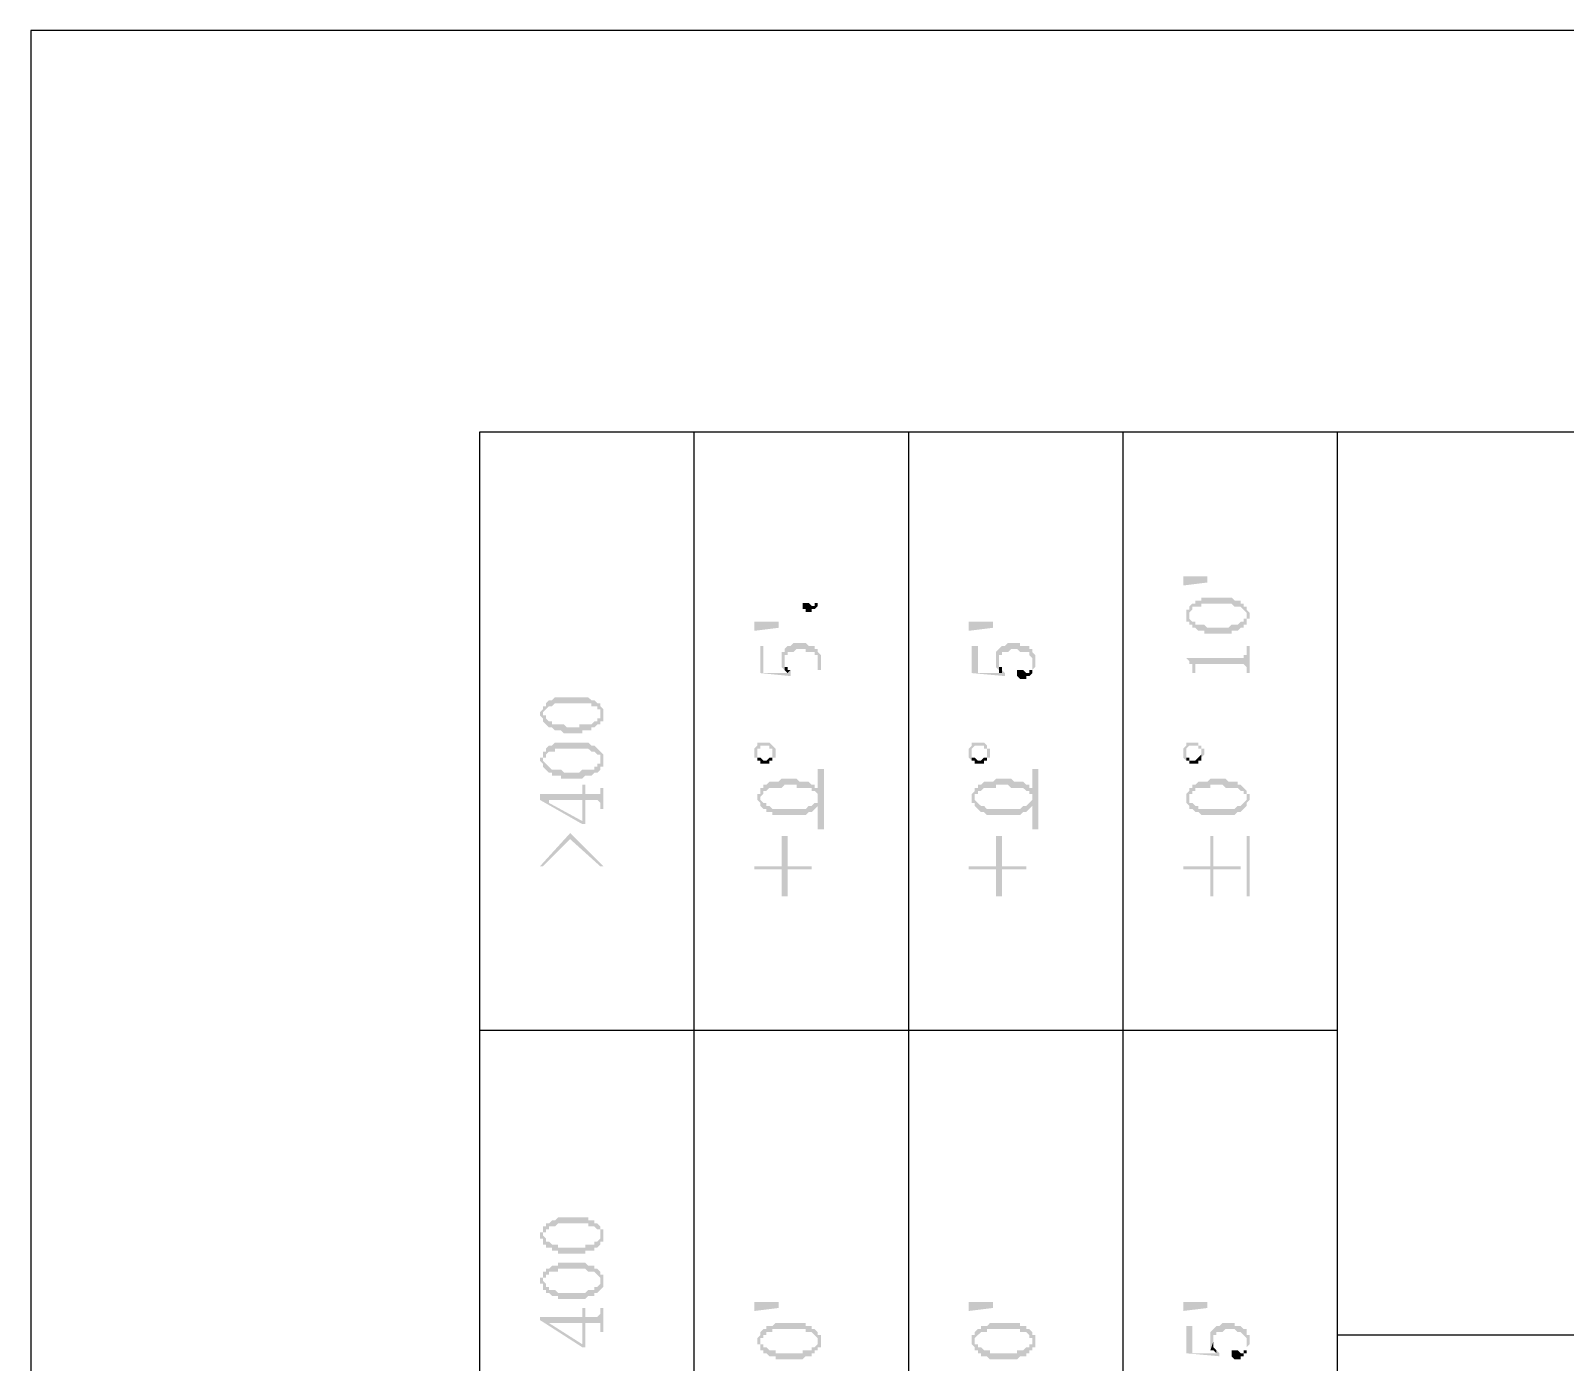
# Model space of a CAD drawing. Header units: inches. Extents: x 3613 to 8393, y -2205 to -794.
# Drawn here: x 3613.22 to 3636.15, y -1248.26 to -1228.35 of the extents above; entities that cross this region are included whole.
import ezdxf

# ---------------------------------------------------------------- set-up
doc = ezdxf.new("R2010")
doc.units = ezdxf.units.IN
doc.header["$MEASUREMENT"] = 0

msp = doc.modelspace()

# ---------------------------------------------------------------- hatches: boundary and pattern name
at = {"transparency": 33554559}
for points in [[(3630.443, -1236.511), (3630.804, -1236.511), (3630.804, -1236.602), (3630.443, -1236.647)], [(3624.757, -1236.952), (3624.757, -1236.997), (3624.802, -1236.997), (3624.802, -1237.042), (3624.892, -1237.042), (3624.892, -1236.997), (3624.937, -1236.997), (3624.982, -1236.952), (3624.982, -1236.772), (3624.982, -1236.862), (3624.982, -1236.907), (3624.937, -1236.907), (3624.937, -1236.952), (3624.892, -1236.952), (3624.847, -1236.907), (3624.757, -1236.907)], [(3630.489, -1237.098), (3630.489, -1237.143), (3630.489, -1237.188), (3630.534, -1237.188), (3630.534, -1237.233), (3630.534, -1237.098), (3630.534, -1237.053), (3630.534, -1237.053), (3630.579, -1237.008), (3630.579, -1236.963), (3630.714, -1236.963), (3630.714, -1236.918), (3631.166, -1236.918), (3631.211, -1236.963), (3631.301, -1236.963), (3631.346, -1237.008), (3631.346, -1237.008), (3631.391, -1237.053), (3631.391, -1237.098), (3631.391, -1236.963), (3631.346, -1236.963), (3631.346, -1236.918), (3631.301, -1236.918), (3631.301, -1236.872), (3631.211, -1236.872), (3631.166, -1236.827), (3630.714, -1236.827), (3630.714, -1236.872), (3630.624, -1236.872), (3630.624, -1236.918), (3630.579, -1236.918), (3630.534, -1236.963), (3630.534, -1237.008), (3630.489, -1237.008), (3630.489, -1237.053), (3630.489, -1237.053)], [(3630.534, -1237.233), (3630.579, -1237.233), (3630.579, -1237.279), (3630.624, -1237.279), (3630.669, -1237.324), (3630.759, -1237.324), (3630.759, -1237.369), (3631.166, -1237.369), (3631.166, -1237.324), (3631.256, -1237.324), (3631.301, -1237.279), (3631.346, -1237.279), (3631.346, -1237.233), (3631.391, -1237.233), (3631.391, -1237.188), (3631.391, -1237.143), (3631.436, -1237.143), (3631.436, -1237.098), (3631.436, -1237.053), (3631.436, -1237.053), (3631.391, -1237.008), (3631.391, -1236.963), (3631.391, -1237.098), (3631.391, -1237.143), (3631.346, -1237.143), (3631.346, -1237.188), (3631.301, -1237.188), (3631.256, -1237.233), (3631.166, -1237.233), (3631.12, -1237.279), (3630.804, -1237.279), (3630.759, -1237.233), (3630.624, -1237.233), (3630.624, -1237.188), (3630.579, -1237.188), (3630.534, -1237.143), (3630.534, -1237.098), (3630.534, -1237.098)], [(3624.035, -1237.188), (3624.396, -1237.188), (3624.396, -1237.279), (3624.035, -1237.324)], [(3627.239, -1237.188), (3627.6, -1237.188), (3627.6, -1237.279), (3627.239, -1237.324)], [(3624.125, -1237.549), (3624.125, -1237.956), (3624.576, -1238.001), (3624.576, -1237.956), (3624.576, -1237.91), (3624.531, -1237.956), (3624.17, -1237.956), (3624.17, -1237.549)], [(3624.441, -1237.73), (3624.441, -1237.82), (3624.441, -1237.865), (3624.441, -1237.865), (3624.486, -1237.91), (3624.486, -1237.775), (3624.486, -1237.685), (3624.531, -1237.685), (3624.531, -1237.64), (3624.621, -1237.64), (3624.667, -1237.595), (3624.802, -1237.595), (3624.802, -1237.64), (3624.937, -1237.64), (3624.937, -1237.685), (3624.982, -1237.685), (3624.982, -1237.73), (3624.982, -1237.775), (3624.982, -1237.91), (3625.028, -1237.91), (3625.028, -1237.865), (3625.028, -1237.775), (3625.028, -1237.73), (3625.028, -1237.685), (3624.982, -1237.64), (3624.982, -1237.595), (3624.937, -1237.595), (3624.937, -1237.549), (3624.847, -1237.549), (3624.802, -1237.504), (3624.621, -1237.504), (3624.576, -1237.549), (3624.531, -1237.549), (3624.486, -1237.595), (3624.486, -1237.64), (3624.441, -1237.64), (3624.441, -1237.685)], [(3627.284, -1237.549), (3627.284, -1237.956), (3627.781, -1238.001), (3627.781, -1237.956), (3627.781, -1237.956), (3627.735, -1237.91), (3627.735, -1237.956), (3627.374, -1237.956), (3627.374, -1237.549)], [(3627.645, -1237.73), (3627.645, -1237.82), (3627.645, -1237.865), (3627.645, -1237.865), (3627.69, -1237.91), (3627.69, -1237.775), (3627.69, -1237.685), (3627.735, -1237.685), (3627.735, -1237.64), (3627.826, -1237.64), (3627.871, -1237.595), (3627.961, -1237.595), (3628.006, -1237.64), (3628.142, -1237.64), (3628.142, -1237.685), (3628.142, -1237.685), (3628.187, -1237.73), (3628.187, -1237.775), (3628.187, -1237.91), (3628.187, -1237.91), (3628.232, -1237.865), (3628.232, -1237.775), (3628.232, -1237.73), (3628.232, -1237.685), (3628.187, -1237.64), (3628.187, -1237.595), (3628.142, -1237.595), (3628.142, -1237.549), (3628.006, -1237.549), (3628.006, -1237.504), (3627.826, -1237.504), (3627.781, -1237.549), (3627.735, -1237.549), (3627.69, -1237.595), (3627.69, -1237.595), (3627.645, -1237.64), (3627.645, -1237.685)], [(3630.489, -1237.73), (3630.489, -1237.73), (3630.534, -1237.775), (3630.534, -1237.82), (3630.579, -1237.82), (3630.579, -1237.865), (3630.579, -1237.956), (3630.624, -1237.956), (3630.624, -1237.865), (3630.624, -1237.82), (3631.346, -1237.82), (3631.391, -1237.865), (3631.391, -1237.956), (3631.436, -1237.956), (3631.436, -1237.549), (3631.391, -1237.549), (3631.391, -1237.64), (3631.391, -1237.685), (3631.346, -1237.685), (3631.346, -1237.73), (3631.301, -1237.73)], [(3624.486, -1237.91), (3624.486, -1237.91), (3624.531, -1237.956), (3624.531, -1237.956), (3624.576, -1237.91), (3624.531, -1237.91), (3624.531, -1237.865), (3624.486, -1237.865), (3624.486, -1237.82), (3624.486, -1237.775)], [(3627.69, -1237.91), (3627.69, -1237.956), (3627.735, -1237.956), (3627.735, -1237.91), (3627.735, -1237.865), (3627.69, -1237.865), (3627.69, -1237.82), (3627.69, -1237.775)], [(3627.961, -1237.956), (3627.961, -1238.001), (3627.961, -1238.001), (3628.006, -1238.046), (3628.097, -1238.046), (3628.097, -1238.001), (3628.142, -1238.001), (3628.187, -1237.956), (3628.187, -1237.775), (3628.187, -1237.865), (3628.187, -1237.91), (3628.142, -1237.91), (3628.142, -1237.956), (3628.097, -1237.956), (3628.051, -1237.91), (3627.961, -1237.91)], [(3620.83, -1238.587), (3620.83, -1238.587), (3620.875, -1238.633), (3620.875, -1238.678), (3620.875, -1238.542), (3620.875, -1238.542), (3620.921, -1238.497), (3620.921, -1238.497), (3620.966, -1238.452), (3621.011, -1238.452), (3621.056, -1238.407), (3621.598, -1238.407), (3621.598, -1238.452), (3621.688, -1238.452), (3621.688, -1238.497), (3621.733, -1238.497), (3621.733, -1238.542), (3621.733, -1238.587), (3621.733, -1238.407), (3621.688, -1238.407), (3621.643, -1238.362), (3621.598, -1238.362), (3621.552, -1238.317), (3621.056, -1238.317), (3621.011, -1238.362), (3620.966, -1238.362), (3620.921, -1238.407), (3620.921, -1238.452), (3620.875, -1238.452), (3620.875, -1238.497), (3620.875, -1238.497), (3620.83, -1238.542)], [(3620.875, -1238.678), (3620.921, -1238.723), (3620.921, -1238.723), (3620.966, -1238.768), (3621.011, -1238.768), (3621.056, -1238.813), (3621.146, -1238.813), (3621.191, -1238.858), (3621.462, -1238.858), (3621.462, -1238.813), (3621.598, -1238.813), (3621.598, -1238.768), (3621.643, -1238.768), (3621.688, -1238.723), (3621.733, -1238.723), (3621.733, -1238.678), (3621.778, -1238.678), (3621.778, -1238.633), (3621.778, -1238.587), (3621.778, -1238.542), (3621.778, -1238.497), (3621.778, -1238.497), (3621.733, -1238.452), (3621.733, -1238.587), (3621.733, -1238.633), (3621.688, -1238.633), (3621.688, -1238.678), (3621.643, -1238.678), (3621.598, -1238.723), (3621.417, -1238.723), (3621.417, -1238.768), (3621.236, -1238.768), (3621.191, -1238.723), (3621.011, -1238.723), (3621.011, -1238.678), (3620.966, -1238.678), (3620.921, -1238.633), (3620.921, -1238.587), (3620.875, -1238.587)], [(3620.83, -1239.264), (3620.83, -1239.264), (3620.875, -1239.31), (3620.875, -1239.355), (3620.875, -1239.264), (3620.875, -1239.219), (3620.921, -1239.219), (3620.921, -1239.174), (3620.921, -1239.174), (3620.966, -1239.129), (3621.056, -1239.129), (3621.056, -1239.084), (3621.552, -1239.084), (3621.598, -1239.129), (3621.643, -1239.129), (3621.688, -1239.174), (3621.733, -1239.174), (3621.733, -1239.219), (3621.733, -1239.264), (3621.733, -1239.129), (3621.733, -1239.129), (3621.688, -1239.084), (3621.688, -1239.084), (3621.643, -1239.039), (3621.598, -1239.039), (3621.552, -1238.994), (3621.056, -1238.994), (3621.011, -1239.039), (3620.966, -1239.039), (3620.921, -1239.084), (3620.921, -1239.129), (3620.875, -1239.129), (3620.875, -1239.174), (3620.875, -1239.219), (3620.83, -1239.219)], [(3620.875, -1239.355), (3620.921, -1239.4), (3620.921, -1239.4), (3620.966, -1239.445), (3621.011, -1239.445), (3621.011, -1239.49), (3621.146, -1239.49), (3621.146, -1239.535), (3621.462, -1239.535), (3621.507, -1239.49), (3621.598, -1239.49), (3621.643, -1239.445), (3621.688, -1239.445), (3621.733, -1239.4), (3621.733, -1239.355), (3621.778, -1239.355), (3621.778, -1239.31), (3621.778, -1239.264), (3621.778, -1239.219), (3621.778, -1239.174), (3621.778, -1239.174), (3621.733, -1239.129), (3621.733, -1239.264), (3621.733, -1239.31), (3621.688, -1239.31), (3621.688, -1239.355), (3621.643, -1239.355), (3621.643, -1239.4), (3621.462, -1239.4), (3621.417, -1239.445), (3621.191, -1239.445), (3621.146, -1239.4), (3621.011, -1239.4), (3620.966, -1239.355), (3620.966, -1239.355), (3620.921, -1239.31), (3620.921, -1239.31), (3620.875, -1239.264), (3620.875, -1239.264)], [(3624.035, -1239.129), (3624.035, -1239.174), (3624.035, -1239.219), (3624.08, -1239.219), (3624.08, -1239.264), (3624.08, -1239.129), (3624.08, -1239.084), (3624.125, -1239.084), (3624.125, -1239.039), (3624.26, -1239.039), (3624.26, -1239.084), (3624.305, -1239.084), (3624.305, -1239.264), (3624.305, -1239.219), (3624.351, -1239.219), (3624.351, -1239.174), (3624.351, -1239.129), (3624.351, -1239.084), (3624.351, -1239.084), (3624.305, -1239.039), (3624.305, -1239.039), (3624.26, -1238.994), (3624.08, -1238.994), (3624.08, -1239.039), (3624.08, -1239.039), (3624.035, -1239.084), (3624.035, -1239.084)], [(3624.08, -1239.264), (3624.125, -1239.264), (3624.125, -1239.31), (3624.26, -1239.31), (3624.26, -1239.264), (3624.305, -1239.264), (3624.305, -1239.129), (3624.305, -1239.174), (3624.305, -1239.219), (3624.26, -1239.219), (3624.215, -1239.264), (3624.17, -1239.264), (3624.125, -1239.219), (3624.08, -1239.219), (3624.08, -1239.129), (3624.08, -1239.129)], [(3627.239, -1239.129), (3627.239, -1239.174), (3627.239, -1239.219), (3627.239, -1239.219), (3627.284, -1239.264), (3627.284, -1239.129), (3627.284, -1239.084), (3627.284, -1239.084), (3627.329, -1239.039), (3627.465, -1239.039), (3627.465, -1239.084), (3627.51, -1239.084), (3627.51, -1239.264), (3627.51, -1239.219), (3627.555, -1239.219), (3627.555, -1239.174), (3627.555, -1239.129), (3627.555, -1239.084), (3627.51, -1239.084), (3627.51, -1239.039), (3627.51, -1239.039), (3627.465, -1238.994), (3627.284, -1238.994), (3627.284, -1239.039), (3627.284, -1239.039), (3627.239, -1239.084), (3627.239, -1239.084)], [(3627.284, -1239.264), (3627.329, -1239.264), (3627.329, -1239.31), (3627.465, -1239.31), (3627.465, -1239.264), (3627.51, -1239.264), (3627.51, -1239.129), (3627.51, -1239.174), (3627.51, -1239.219), (3627.465, -1239.219), (3627.42, -1239.264), (3627.374, -1239.264), (3627.329, -1239.219), (3627.284, -1239.219), (3627.284, -1239.129), (3627.284, -1239.129)], [(3630.443, -1239.129), (3630.443, -1239.174), (3630.443, -1239.219), (3630.443, -1239.219), (3630.489, -1239.264), (3630.489, -1239.129), (3630.489, -1239.084), (3630.489, -1239.084), (3630.534, -1239.039), (3630.669, -1239.039), (3630.669, -1239.084), (3630.714, -1239.084), (3630.714, -1239.264), (3630.714, -1239.219), (3630.714, -1239.219), (3630.759, -1239.174), (3630.759, -1239.129), (3630.759, -1239.084), (3630.714, -1239.084), (3630.714, -1239.039), (3630.669, -1239.039), (3630.669, -1238.994), (3630.489, -1238.994), (3630.489, -1239.039), (3630.489, -1239.039), (3630.443, -1239.084), (3630.443, -1239.084)], [(3630.489, -1239.264), (3630.534, -1239.264), (3630.534, -1239.31), (3630.669, -1239.31), (3630.669, -1239.264), (3630.714, -1239.264), (3630.714, -1239.129), (3630.714, -1239.174), (3630.714, -1239.174), (3630.669, -1239.219), (3630.669, -1239.219), (3630.624, -1239.264), (3630.534, -1239.264), (3630.534, -1239.219), (3630.489, -1239.219), (3630.489, -1239.129), (3630.489, -1239.129)], [(3625.073, -1240.292), (3625.073, -1239.389), (3624.982, -1239.389), (3624.982, -1240.292)], [(3628.277, -1240.292), (3628.277, -1239.389), (3628.187, -1239.389), (3628.187, -1240.292)], [(3620.83, -1239.761), (3620.83, -1239.851), (3621.462, -1240.212), (3621.507, -1240.212), (3621.507, -1239.851), (3621.688, -1239.851), (3621.733, -1239.896), (3621.733, -1239.987), (3621.778, -1239.987), (3621.778, -1239.671), (3621.733, -1239.671), (3621.733, -1239.716), (3621.733, -1239.761), (3621.507, -1239.761), (3621.507, -1239.625), (3621.462, -1239.625), (3621.462, -1240.167), (3620.966, -1239.896), (3620.966, -1239.851)], [(3624.08, -1239.806), (3624.08, -1239.851), (3624.08, -1239.851), (3624.125, -1239.896), (3624.125, -1239.941), (3624.125, -1239.806), (3624.125, -1239.806), (3624.17, -1239.761), (3624.17, -1239.716), (3624.215, -1239.716), (3624.26, -1239.671), (3624.441, -1239.671), (3624.486, -1239.625), (3624.667, -1239.625), (3624.667, -1239.671), (3624.892, -1239.671), (3624.892, -1239.716), (3624.937, -1239.716), (3624.982, -1239.761), (3624.982, -1239.806), (3624.982, -1239.671), (3624.937, -1239.671), (3624.937, -1239.625), (3624.892, -1239.625), (3624.847, -1239.58), (3624.712, -1239.58), (3624.667, -1239.535), (3624.441, -1239.535), (3624.396, -1239.58), (3624.26, -1239.58), (3624.215, -1239.625), (3624.17, -1239.625), (3624.17, -1239.671), (3624.125, -1239.671), (3624.125, -1239.716), (3624.125, -1239.761), (3624.08, -1239.761)], [(3627.284, -1239.806), (3627.284, -1239.851), (3627.284, -1239.896), (3627.329, -1239.896), (3627.329, -1239.941), (3627.329, -1239.806), (3627.329, -1239.761), (3627.374, -1239.761), (3627.374, -1239.716), (3627.42, -1239.716), (3627.465, -1239.671), (3627.645, -1239.671), (3627.645, -1239.625), (3627.826, -1239.625), (3627.871, -1239.671), (3628.051, -1239.671), (3628.097, -1239.716), (3628.142, -1239.716), (3628.142, -1239.761), (3628.187, -1239.761), (3628.187, -1239.806), (3628.187, -1239.671), (3628.142, -1239.671), (3628.142, -1239.625), (3628.097, -1239.625), (3628.051, -1239.58), (3627.916, -1239.58), (3627.871, -1239.535), (3627.645, -1239.535), (3627.6, -1239.58), (3627.465, -1239.58), (3627.42, -1239.625), (3627.374, -1239.625), (3627.374, -1239.671), (3627.329, -1239.671), (3627.329, -1239.716), (3627.329, -1239.716), (3627.284, -1239.761)], [(3630.489, -1239.806), (3630.489, -1239.851), (3630.489, -1239.896), (3630.489, -1239.896), (3630.534, -1239.941), (3630.534, -1239.806), (3630.534, -1239.761), (3630.579, -1239.761), (3630.579, -1239.716), (3630.624, -1239.716), (3630.624, -1239.671), (3630.85, -1239.671), (3630.85, -1239.625), (3631.03, -1239.625), (3631.075, -1239.671), (3631.256, -1239.671), (3631.301, -1239.716), (3631.346, -1239.716), (3631.346, -1239.761), (3631.391, -1239.761), (3631.391, -1239.806), (3631.391, -1239.716), (3631.346, -1239.671), (3631.346, -1239.671), (3631.301, -1239.625), (3631.256, -1239.625), (3631.256, -1239.58), (3631.12, -1239.58), (3631.075, -1239.535), (3630.85, -1239.535), (3630.804, -1239.58), (3630.669, -1239.58), (3630.624, -1239.625), (3630.579, -1239.625), (3630.579, -1239.671), (3630.534, -1239.671), (3630.534, -1239.716), (3630.534, -1239.716), (3630.489, -1239.761)], [(3620.83, -1239.761), (3620.966, -1239.851), (3621.462, -1239.851), (3621.462, -1240.167), (3621.462, -1239.761)], [(3624.125, -1239.941), (3624.17, -1239.987), (3624.215, -1239.987), (3624.215, -1240.032), (3624.305, -1240.032), (3624.305, -1240.077), (3624.802, -1240.077), (3624.847, -1240.032), (3624.892, -1240.032), (3624.937, -1239.987), (3624.937, -1239.987), (3624.982, -1239.941), (3624.982, -1239.896), (3625.028, -1239.896), (3625.028, -1239.851), (3625.028, -1239.806), (3625.028, -1239.761), (3625.028, -1239.761), (3624.982, -1239.716), (3624.982, -1239.851), (3624.982, -1239.896), (3624.937, -1239.896), (3624.892, -1239.941), (3624.847, -1239.941), (3624.802, -1239.987), (3624.305, -1239.987), (3624.26, -1239.941), (3624.215, -1239.941), (3624.215, -1239.896), (3624.17, -1239.896), (3624.125, -1239.851), (3624.125, -1239.806)], [(3627.329, -1239.941), (3627.374, -1239.987), (3627.374, -1239.987), (3627.42, -1240.032), (3627.465, -1240.032), (3627.51, -1240.077), (3628.006, -1240.077), (3628.051, -1240.032), (3628.097, -1240.032), (3628.142, -1239.987), (3628.142, -1239.987), (3628.187, -1239.941), (3628.187, -1239.896), (3628.232, -1239.896), (3628.232, -1239.851), (3628.232, -1239.806), (3628.232, -1239.761), (3628.232, -1239.761), (3628.187, -1239.716), (3628.187, -1239.851), (3628.187, -1239.851), (3628.142, -1239.896), (3628.142, -1239.896), (3628.097, -1239.941), (3628.051, -1239.941), (3628.006, -1239.987), (3627.51, -1239.987), (3627.465, -1239.941), (3627.42, -1239.941), (3627.374, -1239.896), (3627.374, -1239.896), (3627.329, -1239.851), (3627.329, -1239.806)], [(3630.534, -1239.941), (3630.534, -1239.987), (3630.579, -1239.987), (3630.624, -1240.032), (3630.669, -1240.032), (3630.714, -1240.077), (3631.211, -1240.077), (3631.256, -1240.032), (3631.301, -1240.032), (3631.346, -1239.987), (3631.346, -1239.987), (3631.391, -1239.941), (3631.391, -1239.896), (3631.391, -1239.896), (3631.436, -1239.851), (3631.436, -1239.806), (3631.436, -1239.761), (3631.391, -1239.761), (3631.391, -1239.716), (3631.391, -1239.851), (3631.391, -1239.851), (3631.346, -1239.896), (3631.346, -1239.896), (3631.301, -1239.941), (3631.256, -1239.941), (3631.211, -1239.987), (3630.669, -1239.987), (3630.669, -1239.941), (3630.624, -1239.941), (3630.579, -1239.896), (3630.534, -1239.896), (3630.534, -1239.851), (3630.534, -1239.806)], [(3620.83, -1240.844), (3620.875, -1240.844), (3621.282, -1240.438), (3621.733, -1240.844), (3621.778, -1240.844), (3621.282, -1240.348)], [(3624.035, -1240.844), (3624.035, -1240.889), (3624.441, -1240.889), (3624.441, -1241.295), (3624.531, -1241.295), (3624.531, -1240.889), (3624.892, -1240.889), (3624.892, -1240.844), (3624.531, -1240.844), (3624.531, -1240.393), (3624.441, -1240.393), (3624.441, -1240.844)], [(3627.239, -1240.844), (3627.239, -1240.889), (3627.645, -1240.889), (3627.645, -1241.295), (3627.735, -1241.295), (3627.735, -1240.889), (3628.097, -1240.889), (3628.097, -1240.844), (3627.735, -1240.844), (3627.735, -1240.393), (3627.645, -1240.393), (3627.645, -1240.844)], [(3630.443, -1240.844), (3630.443, -1240.889), (3630.85, -1240.889), (3630.85, -1241.295), (3630.895, -1241.295), (3630.895, -1240.889), (3631.301, -1240.889), (3631.301, -1240.844), (3630.895, -1240.844), (3630.895, -1240.393), (3630.85, -1240.393), (3630.85, -1240.844)], [(3631.436, -1241.295), (3631.436, -1240.393), (3631.391, -1240.393), (3631.391, -1241.295)], [(3620.83, -1246.362), (3620.83, -1246.407), (3620.875, -1246.407), (3620.875, -1246.452), (3620.875, -1246.497), (3620.875, -1246.362), (3620.875, -1246.316), (3620.921, -1246.316), (3620.921, -1246.271), (3620.966, -1246.271), (3620.966, -1246.226), (3621.056, -1246.226), (3621.101, -1246.181), (3621.552, -1246.181), (3621.552, -1246.226), (3621.643, -1246.226), (3621.688, -1246.271), (3621.733, -1246.271), (3621.733, -1246.316), (3621.733, -1246.362), (3621.733, -1246.226), (3621.733, -1246.226), (3621.688, -1246.181), (3621.643, -1246.181), (3621.643, -1246.136), (3621.552, -1246.136), (3621.552, -1246.091), (3621.101, -1246.091), (3621.056, -1246.136), (3621.011, -1246.136), (3620.966, -1246.181), (3620.921, -1246.181), (3620.921, -1246.226), (3620.875, -1246.226), (3620.875, -1246.271), (3620.875, -1246.316), (3620.83, -1246.316)], [(3620.875, -1246.497), (3620.921, -1246.497), (3620.921, -1246.542), (3621.011, -1246.542), (3621.011, -1246.587), (3621.101, -1246.587), (3621.101, -1246.632), (3621.507, -1246.632), (3621.507, -1246.587), (3621.643, -1246.587), (3621.643, -1246.542), (3621.688, -1246.542), (3621.733, -1246.497), (3621.733, -1246.452), (3621.778, -1246.452), (3621.778, -1246.407), (3621.778, -1246.362), (3621.778, -1246.316), (3621.778, -1246.271), (3621.733, -1246.271), (3621.733, -1246.226), (3621.733, -1246.362), (3621.733, -1246.407), (3621.733, -1246.407), (3621.688, -1246.452), (3621.643, -1246.452), (3621.643, -1246.497), (3621.507, -1246.497), (3621.507, -1246.542), (3621.101, -1246.542), (3621.101, -1246.497), (3621.011, -1246.497), (3620.966, -1246.452), (3620.921, -1246.452), (3620.921, -1246.407), (3620.921, -1246.407), (3620.875, -1246.362), (3620.875, -1246.362)], [(3620.83, -1247.039), (3620.83, -1247.084), (3620.875, -1247.084), (3620.875, -1247.129), (3620.875, -1247.174), (3620.875, -1247.039), (3620.875, -1246.993), (3620.921, -1246.993), (3620.921, -1246.948), (3620.966, -1246.948), (3620.966, -1246.903), (3621.101, -1246.903), (3621.101, -1246.858), (3621.507, -1246.858), (3621.552, -1246.903), (3621.643, -1246.903), (3621.688, -1246.948), (3621.688, -1246.948), (3621.733, -1246.993), (3621.733, -1247.039), (3621.733, -1246.903), (3621.733, -1246.903), (3621.688, -1246.858), (3621.643, -1246.858), (3621.643, -1246.813), (3621.552, -1246.813), (3621.507, -1246.768), (3621.101, -1246.768), (3621.101, -1246.813), (3621.011, -1246.813), (3620.966, -1246.858), (3620.921, -1246.858), (3620.921, -1246.903), (3620.875, -1246.903), (3620.875, -1246.948), (3620.875, -1246.993), (3620.83, -1246.993)], [(3620.875, -1247.174), (3620.921, -1247.174), (3620.921, -1247.219), (3620.966, -1247.219), (3621.011, -1247.264), (3621.101, -1247.264), (3621.101, -1247.309), (3621.507, -1247.309), (3621.552, -1247.264), (3621.643, -1247.264), (3621.643, -1247.219), (3621.688, -1247.219), (3621.733, -1247.174), (3621.733, -1247.174), (3621.778, -1247.129), (3621.778, -1247.084), (3621.778, -1247.039), (3621.778, -1246.993), (3621.778, -1246.948), (3621.733, -1246.948), (3621.733, -1246.903), (3621.733, -1247.039), (3621.733, -1247.084), (3621.733, -1247.084), (3621.688, -1247.129), (3621.643, -1247.129), (3621.643, -1247.174), (3621.552, -1247.174), (3621.507, -1247.219), (3621.101, -1247.219), (3621.056, -1247.174), (3620.966, -1247.174), (3620.966, -1247.129), (3620.921, -1247.129), (3620.921, -1247.084), (3620.921, -1247.084), (3620.875, -1247.039), (3620.875, -1247.039)], [(3620.83, -1247.58), (3620.83, -1247.625), (3621.462, -1248.031), (3621.507, -1248.031), (3621.507, -1247.67), (3621.733, -1247.67), (3621.733, -1247.716), (3621.733, -1247.806), (3621.778, -1247.806), (3621.778, -1247.445), (3621.733, -1247.445), (3621.733, -1247.49), (3621.733, -1247.535), (3621.733, -1247.535), (3621.688, -1247.58), (3621.507, -1247.58), (3621.507, -1247.445), (3621.462, -1247.445), (3621.462, -1247.986), (3620.966, -1247.67), (3620.966, -1247.67)], [(3624.035, -1247.354), (3624.396, -1247.354), (3624.396, -1247.445), (3624.035, -1247.49)], [(3627.239, -1247.354), (3627.6, -1247.354), (3627.6, -1247.445), (3627.239, -1247.49)], [(3630.443, -1247.354), (3630.804, -1247.354), (3630.804, -1247.445), (3630.443, -1247.49)], [(3620.83, -1247.58), (3620.966, -1247.67), (3621.462, -1247.67), (3621.462, -1247.986), (3621.462, -1247.58)], [(3624.08, -1247.941), (3624.08, -1247.986), (3624.125, -1247.986), (3624.125, -1248.031), (3624.125, -1248.077), (3624.125, -1247.941), (3624.125, -1247.896), (3624.17, -1247.896), (3624.17, -1247.851), (3624.215, -1247.851), (3624.215, -1247.806), (3624.305, -1247.806), (3624.305, -1247.761), (3624.802, -1247.761), (3624.802, -1247.806), (3624.892, -1247.806), (3624.937, -1247.851), (3624.937, -1247.851), (3624.982, -1247.896), (3624.982, -1247.941), (3624.982, -1247.806), (3624.982, -1247.806), (3624.937, -1247.761), (3624.892, -1247.761), (3624.892, -1247.716), (3624.802, -1247.716), (3624.802, -1247.67), (3624.351, -1247.67), (3624.305, -1247.716), (3624.215, -1247.716), (3624.215, -1247.761), (3624.17, -1247.761), (3624.125, -1247.806), (3624.125, -1247.851), (3624.125, -1247.851), (3624.08, -1247.896), (3624.08, -1247.896)], [(3627.284, -1247.941), (3627.284, -1247.986), (3627.284, -1247.986), (3627.329, -1248.031), (3627.329, -1248.077), (3627.329, -1247.941), (3627.329, -1247.896), (3627.329, -1247.896), (3627.374, -1247.851), (3627.374, -1247.851), (3627.42, -1247.806), (3627.51, -1247.806), (3627.51, -1247.761), (3628.006, -1247.761), (3628.006, -1247.806), (3628.097, -1247.806), (3628.142, -1247.851), (3628.142, -1247.896), (3628.187, -1247.896), (3628.187, -1247.941), (3628.187, -1247.806), (3628.187, -1247.806), (3628.142, -1247.761), (3628.097, -1247.761), (3628.097, -1247.716), (3628.006, -1247.716), (3628.006, -1247.67), (3627.555, -1247.67), (3627.51, -1247.716), (3627.42, -1247.716), (3627.42, -1247.761), (3627.374, -1247.761), (3627.329, -1247.806), (3627.329, -1247.851), (3627.284, -1247.851), (3627.284, -1247.896), (3627.284, -1247.896)], [(3630.85, -1247.896), (3630.85, -1247.941), (3630.85, -1248.031), (3630.85, -1248.077), (3630.895, -1247.941), (3630.895, -1247.851), (3630.94, -1247.851), (3630.94, -1247.806), (3631.03, -1247.806), (3631.075, -1247.761), (3631.211, -1247.761), (3631.256, -1247.806), (3631.301, -1247.806), (3631.346, -1247.851), (3631.346, -1247.851), (3631.391, -1247.896), (3631.391, -1247.941), (3631.391, -1248.077), (3631.391, -1248.031), (3631.436, -1247.986), (3631.436, -1247.941), (3631.436, -1247.851), (3631.391, -1247.851), (3631.391, -1247.806), (3631.391, -1247.761), (3631.346, -1247.761), (3631.301, -1247.716), (3631.211, -1247.716), (3631.211, -1247.67), (3631.03, -1247.67), (3630.985, -1247.716), (3630.94, -1247.716), (3630.895, -1247.761), (3630.895, -1247.761), (3630.85, -1247.806), (3630.85, -1247.851)], [(3624.125, -1248.077), (3624.17, -1248.077), (3624.17, -1248.122), (3624.215, -1248.122), (3624.26, -1248.167), (3624.351, -1248.167), (3624.351, -1248.212), (3624.757, -1248.212), (3624.802, -1248.167), (3624.892, -1248.167), (3624.892, -1248.122), (3624.937, -1248.122), (3624.937, -1248.077), (3624.982, -1248.077), (3624.982, -1248.031), (3625.028, -1248.031), (3625.028, -1247.941), (3625.028, -1247.896), (3625.028, -1247.851), (3624.982, -1247.851), (3624.982, -1247.806), (3624.982, -1247.941), (3624.982, -1247.986), (3624.982, -1247.986), (3624.937, -1248.031), (3624.892, -1248.031), (3624.892, -1248.077), (3624.757, -1248.077), (3624.757, -1248.122), (3624.351, -1248.122), (3624.351, -1248.077), (3624.26, -1248.077), (3624.215, -1248.031), (3624.17, -1248.031), (3624.17, -1247.986), (3624.125, -1247.986), (3624.125, -1247.941), (3624.125, -1247.941)], [(3627.329, -1248.077), (3627.374, -1248.077), (3627.374, -1248.122), (3627.42, -1248.122), (3627.42, -1248.167), (3627.51, -1248.167), (3627.555, -1248.212), (3627.961, -1248.212), (3628.006, -1248.167), (3628.097, -1248.167), (3628.097, -1248.122), (3628.142, -1248.122), (3628.142, -1248.077), (3628.187, -1248.077), (3628.187, -1248.031), (3628.232, -1248.031), (3628.232, -1247.941), (3628.232, -1247.896), (3628.232, -1247.851), (3628.187, -1247.851), (3628.187, -1247.806), (3628.187, -1247.941), (3628.187, -1247.986), (3628.142, -1247.986), (3628.142, -1248.031), (3628.097, -1248.031), (3628.051, -1248.077), (3627.961, -1248.077), (3627.961, -1248.122), (3627.555, -1248.122), (3627.555, -1248.077), (3627.465, -1248.077), (3627.42, -1248.031), (3627.374, -1248.031), (3627.374, -1247.986), (3627.329, -1247.986), (3627.329, -1247.941), (3627.329, -1247.941)], [(3630.489, -1247.716), (3630.489, -1248.122), (3630.985, -1248.167), (3630.985, -1248.122), (3630.985, -1248.122), (3630.94, -1248.077), (3630.94, -1248.122), (3630.579, -1248.122), (3630.579, -1247.716)], [(3630.85, -1248.077), (3630.895, -1248.077), (3630.94, -1248.122), (3630.94, -1248.077), (3630.94, -1248.077), (3630.895, -1248.031), (3630.895, -1247.986), (3630.895, -1247.941)], [(3631.166, -1248.122), (3631.166, -1248.167), (3631.166, -1248.167), (3631.211, -1248.212), (3631.301, -1248.212), (3631.301, -1248.167), (3631.346, -1248.167), (3631.346, -1248.122), (3631.391, -1248.122), (3631.391, -1247.941), (3631.391, -1247.986), (3631.391, -1248.077), (3631.346, -1248.077), (3631.346, -1248.122), (3631.301, -1248.122), (3631.256, -1248.077), (3631.166, -1248.077)]]:
    msp.add_hatch(color=256, dxfattribs=at).paths.add_polyline_path(points)

# ---------------------------------------------------------------- linework, layer by layer
for p, q in [((4029.183, -1234.354), (3619.928, -1234.354)), ((3619.928, -1234.354), (3619.928, -1521.095)), ((3632.745, -1247.848), (4029.183, -1247.848))]:
    msp.add_line(p, q)
msp.add_lwpolyline([(4033.221, -1525.354), (4033.221, -1228.354), (3613.221, -1228.354), (3613.221, -1525.354)], close=True)
for points in [[(3623.132, -1234.354), (3623.132, -1308.269)], [(3626.336, -1234.354), (3626.336, -1308.269)], [(3629.541, -1234.354), (3629.541, -1308.269)], [(3632.745, -1234.354), (3632.745, -1521.095)], [(3619.928, -1243.293), (3632.745, -1243.293)]]:
    msp.add_lwpolyline(points)

doc.saveas('drawing.dxf')
